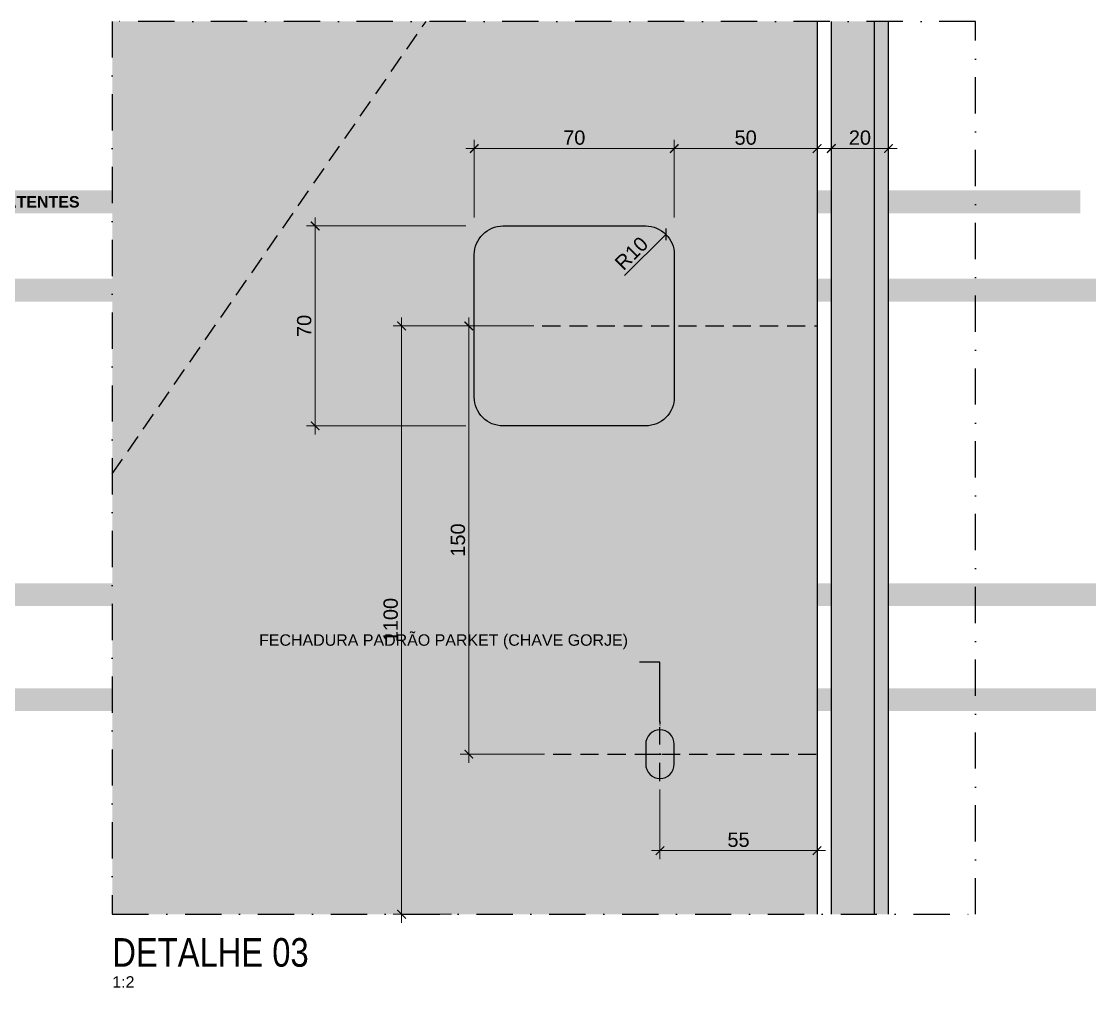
# Model space of a CAD drawing. Header units: millimetres. Extents: x -63251 to 507826, y 5339 to 217512.
# Drawn here: x 60046.7 to 60420.6, y 89560.3 to 89898.7 of the extents above; entities that cross this region are included whole.
import ezdxf
from ezdxf import colors
from ezdxf.entities.mleader import LeaderData, LeaderLine
from ezdxf.math import Vec2, Vec3

# ---------------------------------------------------------------- set-up
doc = ezdxf.new("R2010")
doc.units = ezdxf.units.MM
doc.header["$PDMODE"] = 3
doc.linetypes.add('TRAÇO 1-1', pattern=[9.525, 6.35, -3.175])
doc.linetypes.add('TRAÇO E PONTO 1-1', pattern=[25.4, 12.7, -6.35, 0, -6.35])
doc.layers.add('ARQ-COTA', color=12, linetype='Continuous', lineweight=9)
for name, color, linetype in [('COTAS', 9, 'Continuous'), ('FERRAGEM', 3, 'Continuous'), ('HACHURA', 21, 'Continuous'), ('LAYOUT', 4, 'Continuous'), ('MARCENARIA', 4, 'Continuous'), ('MARCENARIA . M', 4, 'Continuous'), ('PAREDE', 94, 'Continuous'), ('PROJEÇÃO', 8, 'Continuous'), ('TEXTO', 105, 'Continuous'), ('TEXTO TRAÇO PONTO', 105, 'TRAÇO E PONTO 1-1')]:
    doc.layers.add(name, color=color, linetype=linetype)
doc.styles.add('1-1', font='arial.ttf', dxfattribs={"height": 0.2})
doc.styles.add('PADRÃO', font='arial.ttf')
doc.styles.add('TITULO', font='swissck.ttf')
doc.dimstyles.new('1-2', dxfattribs={"dimscale": 2, "dimtxt": 2.5, "dimasz": 1.5, "dimexe": 1.5, "dimexo": 1.5, "dimtad": 1, "dimtxsty": 'PADRÃO', "dimblk": 'ARCHTICK', "dimcen": 2.5, "dimdle": 1.5, "dimclrd": 9, "dimclre": 9, "dimclrt": 6, "dimadec": 0, "dimazin": 0, "dimtfac": 1, "dimtmove": 0, "dimatfit": 3, "dimfxl": 1.25, "dimlwd": -1, "dimlwe": -1, "dimarcsym": 0})

# ---------------------------------------------------------------- blocks, each defined once
blk = doc.blocks.new('_ArchTick')
at = {"color": 0, "linetype": 'ByBlock', "const_width": 0.15}
blk.add_lwpolyline([(-0.5, -0.5), (0.5, 0.5)], dxfattribs=at)
blk = doc.blocks.new('*D1103')
at = {"layer": 'ARQ-COTA', "color": 9, "transparency": 16777216}
for p, q in [((60205.22, 89830.06), (60205.22, 89857.19)), ((60275.22, 89830.06), (60275.22, 89857.19)), ((60202.22, 89854.19), (60278.22, 89854.19))]:
    blk.add_line(p, q, dxfattribs=at)
at = {"layer": 'Defpoints', "color": 0, "transparency": 16777216}
for p in [(60275.22, 89854.19), (60205.22, 89827.06), (60275.22, 89827.06)]:
    blk.add_point(p, dxfattribs=at)
at = {"layer": 'ARQ-COTA', "color": 9, "transparency": 16777216, "xscale": 3, "yscale": 3, "zscale": 3, "rotation": 180}
blk.add_blockref('_ArchTick', (60205.22, 89854.19), dxfattribs=at)
at = {"layer": 'ARQ-COTA', "color": 9, "transparency": 16777216, "xscale": 3, "yscale": 3, "zscale": 3}
blk.add_blockref('_ArchTick', (60275.22, 89854.19), dxfattribs=at)
at = {"layer": 'ARQ-COTA', "color": 6, "transparency": 16777216, "insert": (60240.22, 89857.99), "char_height": 5, "attachment_point": 5, "style": 'PADRÃO'}
blk.add_mtext('70', dxfattribs=at)
blk = doc.blocks.new('*D1104')
at = {"layer": 'ARQ-COTA', "color": 9, "transparency": 16777216}
for p, q in [((60149.49, 89830.06), (60149.49, 89754.06)), ((60202.22, 89827.06), (60146.49, 89827.06)), ((60202.22, 89757.06), (60146.49, 89757.06))]:
    blk.add_line(p, q, dxfattribs=at)
at = {"layer": 'Defpoints', "color": 0, "transparency": 16777216}
for p in [(60205.22, 89827.06), (60149.49, 89757.06), (60205.22, 89757.06)]:
    blk.add_point(p, dxfattribs=at)
at = {"layer": 'ARQ-COTA', "color": 9, "transparency": 16777216, "xscale": 3, "yscale": 3, "zscale": 3}
for p, rotation in [((60149.49, 89827.06), 90), ((60149.49, 89757.06), 270)]:
    blk.add_blockref('_ArchTick', p, dxfattribs=dict(at, rotation=rotation))
at = {"layer": 'ARQ-COTA', "color": 6, "transparency": 16777216, "insert": (60145.69, 89792.06), "char_height": 5, "attachment_point": 5, "rotation": 90, "style": 'PADRÃO'}
blk.add_mtext('70', dxfattribs=at)
blk = doc.blocks.new('*D1105')
at = {"layer": 'ARQ-COTA', "color": 9, "transparency": 16777216}
for p, q in [((60275.22, 89830.06), (60275.22, 89857.19)), ((60325.22, 89828.09), (60325.22, 89857.19)), ((60272.22, 89854.19), (60328.22, 89854.19))]:
    blk.add_line(p, q, dxfattribs=at)
at = {"layer": 'Defpoints', "color": 0, "transparency": 16777216}
for p in [(60325.22, 89854.19), (60275.22, 89827.06), (60325.22, 89825.09)]:
    blk.add_point(p, dxfattribs=at)
at = {"layer": 'ARQ-COTA', "color": 9, "transparency": 16777216, "xscale": 3, "yscale": 3, "zscale": 3, "rotation": 180}
blk.add_blockref('_ArchTick', (60275.22, 89854.19), dxfattribs=at)
at = {"layer": 'ARQ-COTA', "color": 9, "transparency": 16777216, "xscale": 3, "yscale": 3, "zscale": 3}
blk.add_blockref('_ArchTick', (60325.22, 89854.19), dxfattribs=at)
at = {"layer": 'ARQ-COTA', "color": 6, "transparency": 16777216, "insert": (60300.22, 89857.99), "char_height": 5, "attachment_point": 5, "style": 'PADRÃO'}
blk.add_mtext('50', dxfattribs=at)
blk = doc.blocks.new('*D1106')
at = {"layer": 'ARQ-COTA', "color": 9, "transparency": 16777216}
blk.add_line((60257.85, 89809.69), (60272.29, 89824.13), dxfattribs=at)
at = {"layer": 'Defpoints', "color": 0, "transparency": 16777216}
for p in [(60272.29, 89824.13), (60265.22, 89817.06)]:
    blk.add_point(p, dxfattribs=at)
at = {"layer": 'ARQ-COTA', "color": 9, "transparency": 16777216, "xscale": 3, "yscale": 3, "zscale": 3, "rotation": 44.99999999899777}
blk.add_blockref('_ArchTick', (60272.29, 89824.13), dxfattribs=at)
at = {"layer": 'ARQ-COTA', "color": 6, "transparency": 16777216, "insert": (60260.26, 89817.48), "char_height": 5, "attachment_point": 5, "rotation": 45, "style": 'PADRÃO'}
blk.add_mtext('R10', dxfattribs=at)
blk = doc.blocks.new('*D1107')
at = {"layer": 'ARQ-COTA', "color": 9, "transparency": 16777216}
for p, q in [((60330.22, 89828.09), (60330.22, 89857.19)), ((60350.22, 89833.77), (60350.22, 89857.19)), ((60327.22, 89854.19), (60353.22, 89854.19))]:
    blk.add_line(p, q, dxfattribs=at)
at = {"layer": 'Defpoints', "color": 0, "transparency": 16777216}
for p in [(60350.22, 89854.19), (60350.22, 89830.77), (60330.22, 89825.09)]:
    blk.add_point(p, dxfattribs=at)
at = {"layer": 'ARQ-COTA', "color": 9, "transparency": 16777216, "xscale": 3, "yscale": 3, "zscale": 3, "rotation": 180}
blk.add_blockref('_ArchTick', (60330.22, 89854.19), dxfattribs=at)
at = {"layer": 'ARQ-COTA', "color": 9, "transparency": 16777216, "xscale": 3, "yscale": 3, "zscale": 3}
blk.add_blockref('_ArchTick', (60350.22, 89854.19), dxfattribs=at)
at = {"layer": 'ARQ-COTA', "color": 6, "transparency": 16777216, "insert": (60340.22, 89857.99), "char_height": 5, "attachment_point": 5, "style": 'PADRÃO'}
blk.add_mtext('20', dxfattribs=at)
blk = doc.blocks.new('*D1108')
at = {"layer": 'ARQ-COTA', "color": 9, "transparency": 16777216}
for p, q in [((60270.22, 89629.65), (60270.22, 89605.27)), ((60267.22, 89608.27), (60328.22, 89608.27)), ((60325.22, 89610.65), (60325.22, 89605.27))]:
    blk.add_line(p, q, dxfattribs=at)
at = {"layer": 'Defpoints', "color": 0, "transparency": 16777216}
for p in [(60270.22, 89632.65), (60325.22, 89613.65), (60325.22, 89608.27)]:
    blk.add_point(p, dxfattribs=at)
at = {"layer": 'ARQ-COTA', "color": 9, "transparency": 16777216, "xscale": 3, "yscale": 3, "zscale": 3, "rotation": 180}
blk.add_blockref('_ArchTick', (60270.22, 89608.27), dxfattribs=at)
at = {"layer": 'ARQ-COTA', "color": 9, "transparency": 16777216, "xscale": 3, "yscale": 3, "zscale": 3}
blk.add_blockref('_ArchTick', (60325.22, 89608.27), dxfattribs=at)
at = {"layer": 'ARQ-COTA', "color": 6, "transparency": 16777216, "insert": (60297.72, 89612.06), "char_height": 5, "attachment_point": 5, "style": 'PADRÃO'}
blk.add_mtext('55', dxfattribs=at)
blk = doc.blocks.new('*D1109')
at = {"layer": 'ARQ-COTA', "color": 9, "transparency": 16777216}
for p, q in [((60203.3, 89639.06), (60203.3, 89795.06)), ((60226.03, 89792.06), (60200.3, 89792.06)), ((60229.83, 89642.06), (60200.3, 89642.06))]:
    blk.add_line(p, q, dxfattribs=at)
at = {"layer": 'Defpoints', "color": 0, "transparency": 16777216}
for p in [(60203.3, 89792.06), (60229.03, 89792.06), (60232.83, 89642.06)]:
    blk.add_point(p, dxfattribs=at)
at = {"layer": 'ARQ-COTA', "color": 9, "transparency": 16777216, "xscale": 3, "yscale": 3, "zscale": 3}
for p, rotation in [((60203.3, 89792.06), 90), ((60203.3, 89642.06), 270)]:
    blk.add_blockref('_ArchTick', p, dxfattribs=dict(at, rotation=rotation))
at = {"layer": 'ARQ-COTA', "color": 6, "transparency": 16777216, "insert": (60199.5, 89717.06), "char_height": 5, "attachment_point": 5, "rotation": 90, "style": 'PADRÃO'}
blk.add_mtext('150', dxfattribs=at)
blk = doc.blocks.new('*D1110')
at = {"layer": 'ARQ-COTA', "color": 9, "transparency": 16777216}
for p, q in [((60179.77, 89795.06), (60179.77, 89582.99)), ((60226.03, 89792.06), (60176.77, 89792.06)), ((60197.29, 89585.99), (60176.77, 89585.99))]:
    blk.add_line(p, q, dxfattribs=at)
at = {"layer": 'Defpoints', "color": 0, "transparency": 16777216}
for p in [(60229.03, 89792.06), (60179.77, 89585.99), (60200.29, 89585.99)]:
    blk.add_point(p, dxfattribs=at)
at = {"layer": 'ARQ-COTA', "color": 9, "transparency": 16777216, "xscale": 3, "yscale": 3, "zscale": 3}
for p, rotation in [((60179.77, 89792.06), 90), ((60179.77, 89585.99), 270)]:
    blk.add_blockref('_ArchTick', p, dxfattribs=dict(at, rotation=rotation))
at = {"layer": 'ARQ-COTA', "color": 6, "transparency": 16777216, "insert": (60175.96, 89689.03), "char_height": 5, "attachment_point": 5, "rotation": 90, "style": 'PADRÃO'}
blk.add_mtext('1100', dxfattribs=at)

msp = doc.modelspace()

# ---------------------------------------------------------------- texts
at = {"layer": 'TEXTO', "color": 1, "insert": (60078.485, 89567.49), "char_height": 10, "width": 220.061, "attachment_point": 7, "style": 'TITULO'}
msp.add_mtext('DETALHE 03', dxfattribs=at)
at = {"layer": 'TEXTO', "insert": (60078.485, 89564.29), "char_height": 4, "width": 48, "attachment_point": 1, "style": 'PADRÃO'}
msp.add_mtext('1:2', dxfattribs=at)

# ---------------------------------------------------------------- dimensions: what is measured, and where the dimension line sits
at = {"layer": 'ARQ-COTA'}
dim = msp.add_linear_dim(base=(60325.222, 89608.265), p1=(60270.223, 89632.654), p2=(60325.222, 89613.653), dimstyle='1-2', dxfattribs=at)
dim.commit()
dim.dimension.update_dxf_attribs({"geometry": '*D1108', "text_midpoint": (60297.722, 89612.058)})

# ---------------------------------------------------------------- leaders
at = {"layer": 'COTAS', "ltscale": 0.4}
ml = msp.add_multileader_mtext('Standard', dxfattribs=at)
ml.set_content('{\\fArial|b1|i0|c0|p34;REGULARIZAR VÃOS PARA OS BATENTES}', color=105, style='1-1')
ml.set_leader_properties(color=256, linetype='ByLayer', lineweight=-1)
ml.build(insert=Vec2(0, 0))
ml.multileader.update_dxf_attribs({"text_left_attachment_type": 2, "text_right_attachment_type": 2, "dogleg_length": 0.36, "arrow_head_size": 2, "scale": 20})
ctx = ml.context
ctx.base_point, ctx.scale, ctx.arrow_head_size, ctx.landing_gap_size, ctx.plane_origin = Vec3(59984.55, 89828.297), 20, 2, 4, Vec3(59911.233, 89845.625)
ctx.left_attachment, ctx.right_attachment, ctx.text_align_type = 2, 2, 1
notes = []
notes.append((ctx, [(0, (1, 1, 0), (59977.35, 89828.297), (1, 0), 7.2, [(0, [(59954.476, 89866.53)], 0, [])])]))
ctx.mtext.insert, ctx.mtext.width, ctx.mtext.alignment, ctx.mtext.flow_direction = Vec3(60008.663, 89837.525), 40.67574, 2, 5
ctx.mtext.has_bg_fill, ctx.mtext.bg_color, ctx.mtext.bg_scale_factor, ctx.mtext.bg_transparency, ctx.mtext.use_window_bg_color = 1, -1023563609, 1.5, 0, 0
ml = msp.add_multileader_mtext('Standard', dxfattribs=at)
ml.set_content('{\\fArial|b1|i0|c0|p34;REFORÇO NO VÃO DA PORTA PARA INSTALAÇÃO DE CORTA LUZ}', color=105, style='1-1')
ml.set_leader_properties(color=256, linetype='ByLayer', lineweight=-1)
ml.build(insert=Vec2(0, 0))
ml.multileader.update_dxf_attribs({"text_left_attachment_type": 2, "text_right_attachment_type": 2, "dogleg_length": 0.36, "arrow_head_size": 2, "scale": 20})
ctx = ml.context
ctx.base_point, ctx.scale, ctx.arrow_head_size, ctx.landing_gap_size, ctx.plane_origin = Vec3(60520.206, 89799.779), 20, 2, 4, Vec3(60617.142, 89797.545)
ctx.left_attachment, ctx.right_attachment, ctx.text_align_type = 2, 2, 1
notes.append((ctx, [(1, (1, 1, 0), (60513.006, 89799.779), (1, 0), 7.2, [(1, [(60513.006, 89723.98)], 0, [])])]))
ctx.mtext.insert, ctx.mtext.width, ctx.mtext.alignment, ctx.mtext.flow_direction = Vec3(60573.818, 89806.601), 101.4372, 2, 5
ctx.mtext.has_bg_fill, ctx.mtext.bg_color, ctx.mtext.bg_scale_factor, ctx.mtext.bg_transparency, ctx.mtext.use_window_bg_color = 1, -1023563609, 1.5, 0, 0
ml = msp.add_multileader_mtext('Standard', dxfattribs=at)
ml.set_content('Bit 5 x 5 mm ', color=105, style='1-1')
ml.set_leader_properties(color=256, linetype='ByLayer', lineweight=-1)
ml.build(insert=Vec2(0, 0))
ml.multileader.update_dxf_attribs({"text_left_attachment_type": 2, "text_right_attachment_type": 2, "dogleg_length": 0.36, "arrow_head_size": 2, "scale": 20})
ctx = ml.context
ctx.base_point, ctx.scale, ctx.arrow_head_size, ctx.landing_gap_size, ctx.plane_origin = Vec3(59931.163, 89599.509), 20, 2, 4, Vec3(59865.046, 89628.258)
ctx.left_attachment, ctx.right_attachment = 2, 2
notes.append((ctx, [(0, (1, 1, 0), (59923.963, 89599.509), (1, 0), 7.2, [(0, [(59923.978, 89628.653)], 0, [])])]))
ctx.mtext.insert, ctx.mtext.width, ctx.mtext.flow_direction = Vec3(59935.163, 89601.543), 80.51012, 5
ml = msp.add_multileader_mtext('Standard', dxfattribs=at)
ml.set_content('ACABAMENTO EM {\\fArial|b1|i0|c0|p34;LÂMINAS NATURAIS DE CARVALHO EUROPEU}', color=105, style='1-1')
ml.set_leader_properties(color=256, linetype='ByLayer', lineweight=-1)
ml.build(insert=Vec2(0, 0))
ml.multileader.update_dxf_attribs({"text_left_attachment_type": 2, "text_right_attachment_type": 2, "dogleg_length": 0.36, "arrow_head_size": 2, "scale": 20})
ctx = ml.context
ctx.base_point, ctx.scale, ctx.arrow_head_size, ctx.landing_gap_size, ctx.plane_origin = Vec3(59387.389, 89596.397), 20, 2, 4, Vec3(59443.387, 89626.135)
ctx.left_attachment, ctx.right_attachment = 2, 2
notes.append((ctx, [(1, (1, 1, 0), (59502.319, 89596.397), (-1, 0), 7.2, [(0, [(59502.319, 89626.53)], 0, [])])]))
ctx.mtext.insert, ctx.mtext.width, ctx.mtext.flow_direction = Vec3(59391.389, 89602.316), 104.28206, 5
for ctx, leaders in notes:
    for number, flags, end, landing, length, lines in leaders:
        leader = LeaderData()
        leader.index, (leader.has_last_leader_line, leader.has_dogleg_vector, leader.attachment_direction) = number, flags
        leader.last_leader_point, leader.dogleg_vector, leader.dogleg_length = Vec3(end), Vec3(landing), length
        for number, points, colour, breaks in lines:
            line = LeaderLine()
            line.index, line.vertices, line.color, line.breaks = number, Vec3.list(points), colors.encode_raw_color(colour), breaks
            leader.lines.append(line)
        ctx.leaders.append(leader)

# ---------------------------------------------------------------- next in the draw order: linework, layer by layer
at = {"layer": 'MARCENARIA . M'}
msp.add_lwpolyline([(60265.222, 89757.063), (60215.222, 89757.063, -0.4142136), (60205.222, 89767.063), (60205.222, 89817.063, -0.4142136), (60215.222, 89827.063), (60265.222, 89827.063, -0.4142136), (60275.222, 89817.063), (60275.222, 89767.063, -0.4142136)], format="xyb", close=True, dxfattribs=at)
at = {"layer": 'PAREDE', "color": 10, "linetype": 'TRAÇO 1-1'}
msp.add_line((60229.027, 89792.063), (60325.222, 89792.063), dxfattribs=at)
at = {"layer": 'PROJEÇÃO', "color": 21, "linetype": 'TRAÇO 1-1'}
msp.add_lwpolyline([(60078.485, 89740.227), (60188.314, 89898.736)], dxfattribs=at)

# ---------------------------------------------------------------- next in the draw order: dimensions: what is measured, and where the dimension line sits
at = {"layer": 'ARQ-COTA'}
for base, p1, p2, picture, middle in [((60275.222, 89854.189), (60205.222, 89827.063), (60275.222, 89827.063), '*D1103', (60240.222, 89857.992)), ((60325.222, 89854.189), (60275.222, 89827.063), (60325.222, 89825.089), '*D1105', (60300.222, 89857.992)), ((60350.222, 89854.189), (60330.222, 89825.089), (60350.222, 89830.767), '*D1107', (60340.222, 89857.992))]:
    dim = msp.add_linear_dim(base=base, p1=p1, p2=p2, dimstyle='1-2', dxfattribs=at)
    dim.commit()
    dim.dimension.update_dxf_attribs({"geometry": picture, "text_midpoint": middle})
dim = msp.add_linear_dim(base=(60149.494, 89757.063), p1=(60205.222, 89827.063), p2=(60205.222, 89757.063), angle=90, dimstyle='1-2', dxfattribs=at)
dim.commit()
dim.dimension.update_dxf_attribs({"geometry": '*D1104', "text_midpoint": (60145.691, 89792.063)})
dim = msp.add_radius_dim(center=(60265.222, 89817.063), mpoint=(60272.294, 89824.134), dimstyle='1-2', dxfattribs=at)
dim.commit()
dim.dimension.update_dxf_attribs({"geometry": '*D1106', "text_midpoint": (60262.949, 89814.789), "dimtype": 164})

# ---------------------------------------------------------------- next in the draw order: leaders
at = {"layer": 'COTAS', "ltscale": 0.4}
ml = msp.add_multileader_mtext('Standard', dxfattribs=at)
ml.set_content('BIT 5x5mm', color=105, style='1-1')
ml.set_leader_properties(color=256, linetype='ByLayer', lineweight=-1)
ml.build(insert=Vec2(0, 0))
ml.multileader.update_dxf_attribs({"text_left_attachment_type": 2, "text_right_attachment_type": 2, "dogleg_length": 0.36, "arrow_head_size": 2, "scale": 20})
ctx = ml.context
ctx.base_point, ctx.scale, ctx.arrow_head_size, ctx.landing_gap_size, ctx.plane_origin = Vec3(59456.886, 89879.572), 20, 2, 4, Vec3(59387.911, 89851.361)
ctx.left_attachment, ctx.right_attachment = 2, 2
notes = []
notes.append((ctx, [(0, (1, 1, 0), (59446.827, 89879.572), (1, 0), 10.059, [(0, [(59446.842, 89861.53)], 0, [])])]))
ctx.mtext.insert, ctx.mtext.width, ctx.mtext.flow_direction = Vec3(59460.886, 89881.607), 80.51012, 5
ml = msp.add_multileader_mtext('Standard', dxfattribs=at)
ml.set_content('BIT 5x5mm', color=105, style='1-1')
ml.set_leader_properties(color=256, linetype='ByLayer', lineweight=-1)
ml.build(insert=Vec2(0, 0))
ml.multileader.update_dxf_attribs({"text_left_attachment_type": 2, "text_right_attachment_type": 2, "dogleg_length": 0.36, "arrow_head_size": 2, "scale": 20})
ctx = ml.context
ctx.base_point, ctx.scale, ctx.arrow_head_size, ctx.landing_gap_size, ctx.plane_origin = Vec3(59878.299, 89879.572), 20, 2, 4, Vec3(59983.07, 89851.361)
ctx.left_attachment, ctx.right_attachment = 2, 2
notes.append((ctx, [(0, (1, 1, 0), (59924.153, 89879.572), (-1, 0), 10.059, [(0, [(59924.138, 89861.529)], 0, [])])]))
ctx.mtext.insert, ctx.mtext.width, ctx.mtext.flow_direction = Vec3(59882.299, 89881.606), 80.51012, 5
ml = msp.add_multileader_mtext('Standard', dxfattribs=at)
ml.set_content('PUXADOR CAVA', color=105, style='1-1')
ml.set_leader_properties(color=256, linetype='ByLayer', lineweight=-1)
ml.build(insert=Vec2(0, 0))
ml.multileader.update_dxf_attribs({"text_left_attachment_type": 2, "text_right_attachment_type": 2, "dogleg_length": 0.36, "arrow_head_size": 2, "scale": 20})
ctx = ml.context
ctx.base_point, ctx.scale, ctx.arrow_head_size, ctx.landing_gap_size, ctx.plane_origin = Vec3(59494.911, 89731.449), 20, 2, 4, Vec3(59613.009, 89676.911)
ctx.left_attachment, ctx.right_attachment = 2, 2
notes.append((ctx, [(0, (1, 1, 0), (59554.092, 89731.449), (-1, 0), 7.2, [(0, [(59554.077, 89676.516)], 0, [])])]))
ctx.mtext.insert, ctx.mtext.width, ctx.mtext.flow_direction = Vec3(59498.911, 89733.519), 80.51012, 5
ml = msp.add_multileader_mtext('Standard', dxfattribs=at)
ml.set_content('PIVÔ LATERAL CIR-16 ECLISSE', color=105, style='1-1')
ml.set_leader_properties(color=256, linetype='ByLayer', lineweight=-1)
ml.build(insert=Vec2(0, 0))
ml.multileader.update_dxf_attribs({"text_left_attachment_type": 2, "text_right_attachment_type": 2, "dogleg_length": 0.36, "arrow_head_size": 2, "scale": 20})
ctx = ml.context
ctx.base_point, ctx.scale, ctx.arrow_head_size, ctx.landing_gap_size, ctx.plane_origin = Vec3(59757.295, 89724.845), 20, 2, 4, Vec3(59889.729, 89664.511)
ctx.left_attachment, ctx.right_attachment = 2, 2
notes.append((ctx, [(0, (1, 1, 0), (59830.812, 89724.845), (-1, 0), 7.2, [(0, [(59830.797, 89664.116)], 0, [])])]))
ctx.mtext.insert, ctx.mtext.width, ctx.mtext.flow_direction = Vec3(59761.295, 89730.751), 80.51012, 5
for ctx, leaders in notes:
    for number, flags, end, landing, length, lines in leaders:
        leader = LeaderData()
        leader.index, (leader.has_last_leader_line, leader.has_dogleg_vector, leader.attachment_direction) = number, flags
        leader.last_leader_point, leader.dogleg_vector, leader.dogleg_length = Vec3(end), Vec3(landing), length
        for number, points, colour, breaks in lines:
            line = LeaderLine()
            line.index, line.vertices, line.color, line.breaks = number, Vec3.list(points), colors.encode_raw_color(colour), breaks
            leader.lines.append(line)
        ctx.leaders.append(leader)

# ---------------------------------------------------------------- next in the draw order: leaders
ml = msp.add_multileader_mtext('Standard', dxfattribs=at)
ml.set_content('{\\fArial|b1|i0|c0|p34;GAXETA COM COR CARVALHO EUROPEU}', color=105, style='1-1')
ml.set_leader_properties(color=256, linetype='ByLayer', lineweight=-1)
ml.build(insert=Vec2(0, 0))
ml.multileader.update_dxf_attribs({"text_left_attachment_type": 2, "text_right_attachment_type": 2, "dogleg_length": 0.36, "arrow_head_size": 2, "scale": 20})
ctx = ml.context
ctx.base_point, ctx.scale, ctx.arrow_head_size, ctx.landing_gap_size, ctx.plane_origin = Vec3(59919.934, 89691.154), 20, 2, 4, Vec3(59846.618, 89694.096)
ctx.left_attachment, ctx.right_attachment, ctx.text_align_type = 2, 2, 1
notes = []
notes.append((ctx, [(0, (1, 1, 0), (59912.734, 89691.154), (1, 0), 7.2, [(0, [(59901.638, 89640.531)], 0, [])])]))
ctx.mtext.insert, ctx.mtext.width, ctx.mtext.alignment, ctx.mtext.flow_direction = Vec3(59946.507, 89699.957), 49.71295, 2, 5
ctx.mtext.has_bg_fill, ctx.mtext.bg_color, ctx.mtext.bg_scale_factor, ctx.mtext.bg_transparency, ctx.mtext.use_window_bg_color = 1, -1023563609, 1.5, 0, 0
for ctx, leaders in notes:
    for number, flags, end, landing, length, lines in leaders:
        leader = LeaderData()
        leader.index, (leader.has_last_leader_line, leader.has_dogleg_vector, leader.attachment_direction) = number, flags
        leader.last_leader_point, leader.dogleg_vector, leader.dogleg_length = Vec3(end), Vec3(landing), length
        for number, points, colour, breaks in lines:
            line = LeaderLine()
            line.index, line.vertices, line.color, line.breaks = number, Vec3.list(points), colors.encode_raw_color(colour), breaks
            leader.lines.append(line)
        ctx.leaders.append(leader)

# ---------------------------------------------------------------- next in the draw order: hatches: boundary and pattern name
at = {"layer": 'HACHURA', "true_color": 0xba9673}
h = msp.add_hatch(color=33, dxfattribs=at)
h.dxf.hatch_style = 1
h.paths.add_polyline_path([(60078.485, 89585.99), (60325.222, 89585.99), (60325.222, 89898.736), (60078.485, 89898.736)])
h = msp.add_hatch(color=33, dxfattribs=at)
h.dxf.hatch_style = 1
h.paths.add_polyline_path([(60330.222, 89585.99), (60350.222, 89585.99), (60350.222, 89898.736), (60330.222, 89898.736)])

# ---------------------------------------------------------------- next in the draw order: linework, layer by layer
at = {"layer": 'FERRAGEM'}
msp.add_lwpolyline([(60270.223, 89633.563), (60270.223, 89633.563, 0.4142136), (60275.223, 89638.563), (60275.223, 89645.563, 0.4142136), (60270.223, 89650.563), (60270.223, 89650.563, 0.4142136), (60265.223, 89645.563), (60265.223, 89638.563, 0.4142136)], format="xyb", close=True, dxfattribs=at)
at = {"layer": 'LAYOUT', "color": 10, "linetype": 'TRAÇO E PONTO 1-1', "ltscale": 0.5}
for p, q in [((60270.223, 89632.654), (60270.223, 89651.472)), ((60264.255, 89642.063), (60276.19, 89642.063))]:
    msp.add_line(p, q, dxfattribs=at)
at = {"layer": 'MARCENARIA'}
for points in [[(60330.222, 89585.99), (60330.222, 89898.736)], [(60345.222, 89898.736), (60345.222, 89585.99)]]:
    msp.add_lwpolyline(points, dxfattribs=at)
at = {"layer": 'MARCENARIA . M'}
msp.add_lwpolyline([(60325.222, 89898.736), (60325.222, 89585.99)], dxfattribs=at)
at = {"layer": 'PAREDE'}
msp.add_line((60350.222, 89585.99), (60350.222, 89898.736), dxfattribs=at)
at = {"layer": 'PAREDE', "color": 10, "linetype": 'TRAÇO 1-1'}
msp.add_line((60232.832, 89642.063), (60325.222, 89642.063), dxfattribs=at)
at = {"layer": 'TEXTO TRAÇO PONTO'}
msp.add_lwpolyline([(60380.713, 89585.99), (60380.713, 89898.736), (60078.485, 89898.736), (60078.485, 89585.99)], close=True, dxfattribs=at)

# ---------------------------------------------------------------- next in the draw order: dimensions: what is measured, and where the dimension line sits
at = {"layer": 'ARQ-COTA'}
for base, p1, p2, text, picture, middle in [((60179.767, 89585.99), (60229.027, 89792.063), (60200.294, 89585.99), '1100', '*D1110', (60175.964, 89689.026)), ((60203.3, 89792.063), (60232.832, 89642.063), (60229.027, 89792.063), '150', '*D1109', (60199.497, 89717.063))]:
    dim = msp.add_linear_dim(base=base, p1=p1, p2=p2, angle=90, text=text, dimstyle='1-2', dxfattribs=at)
    dim.commit()
    dim.dimension.update_dxf_attribs({"geometry": picture, "text_midpoint": middle})

# ---------------------------------------------------------------- next in the draw order: leaders
at = {"layer": 'COTAS', "ltscale": 0.4}
ml = msp.add_multileader_mtext('Standard', dxfattribs=at)
ml.set_content('\\pxt3;{\\C10;FECHADURA PADRÃO PARKET (CHAVE GORJE)}', color=105, style='1-1')
ml.set_leader_properties(color=256, linetype='ByLayer', lineweight=-1)
ml.build(insert=Vec2(0, 0))
ml.multileader.update_dxf_attribs({"text_left_attachment_type": 2, "text_right_attachment_type": 2, "dogleg_length": 0.36, "arrow_head_size": 2, "scale": 20})
ctx = ml.context
ctx.base_point, ctx.scale, ctx.arrow_head_size, ctx.landing_gap_size, ctx.plane_origin = Vec3(60195.808, 89674.276), 20, 2, 4, Vec3(60294.139, 89692.615)
ctx.left_attachment, ctx.right_attachment, ctx.text_align_type = 2, 2, 2
notes = []
notes.append((ctx, [(0, (1, 1, 0), (60270.223, 89674.276), (-1, 0), 7.2, [(0, [(60270.223, 89651.472)], 0, [])])]))
ctx.mtext.insert, ctx.mtext.width, ctx.mtext.alignment, ctx.mtext.flow_direction = Vec3(60259.023, 89684.039), 65.78421, 3, 5
for ctx, leaders in notes:
    for number, flags, end, landing, length, lines in leaders:
        leader = LeaderData()
        leader.index, (leader.has_last_leader_line, leader.has_dogleg_vector, leader.attachment_direction) = number, flags
        leader.last_leader_point, leader.dogleg_vector, leader.dogleg_length = Vec3(end), Vec3(landing), length
        for number, points, colour, breaks in lines:
            line = LeaderLine()
            line.index, line.vertices, line.color, line.breaks = number, Vec3.list(points), colors.encode_raw_color(colour), breaks
            leader.lines.append(line)
        ctx.leaders.append(leader)

# ---------------------------------------------------------------- next in the draw order: leaders
ml = msp.add_multileader_mtext('Standard', dxfattribs=at)
ml.set_content('{\\fArial|b1|i0|c0|p34;MODELO DE PERFIL PARA TRANSIÇÃO DE FORRO SOBMEDIDA (\\C10;SOB RESPONSABILIADE DA OBRA\\C105;)}', color=105, style='1-1')
ml.set_leader_properties(color=256, linetype='ByLayer', lineweight=-1)
ml.build(insert=Vec2(0, 0))
ml.multileader.update_dxf_attribs({"text_left_attachment_type": 2, "text_right_attachment_type": 2, "dogleg_length": 0.36, "arrow_head_size": 2, "scale": 20})
ctx = ml.context
ctx.base_point, ctx.scale, ctx.arrow_head_size, ctx.landing_gap_size, ctx.plane_origin = Vec3(60546.326, 89646.626), 20, 2, 4, Vec3(60696.308, 89681.202)
ctx.left_attachment, ctx.right_attachment, ctx.text_align_type = 2, 2, 1
notes = []
notes.append((ctx, [(0, (1, 1, 0), (60630.192, 89646.626), (-1, 0), 7.2, [(0, [(60663.762, 89673.372)], 0, [])])]))
ctx.mtext.insert, ctx.mtext.width, ctx.mtext.alignment, ctx.mtext.flow_direction = Vec3(60584.659, 89663.142), 68.57469, 2, 5
ctx.mtext.has_bg_fill, ctx.mtext.bg_color, ctx.mtext.bg_scale_factor, ctx.mtext.bg_transparency, ctx.mtext.use_window_bg_color = 1, -1023563609, 1.5, 0, 0
for ctx, leaders in notes:
    for number, flags, end, landing, length, lines in leaders:
        leader = LeaderData()
        leader.index, (leader.has_last_leader_line, leader.has_dogleg_vector, leader.attachment_direction) = number, flags
        leader.last_leader_point, leader.dogleg_vector, leader.dogleg_length = Vec3(end), Vec3(landing), length
        for number, points, colour, breaks in lines:
            line = LeaderLine()
            line.index, line.vertices, line.color, line.breaks = number, Vec3.list(points), colors.encode_raw_color(colour), breaks
            leader.lines.append(line)
        ctx.leaders.append(leader)

doc.saveas('drawing.dxf')
